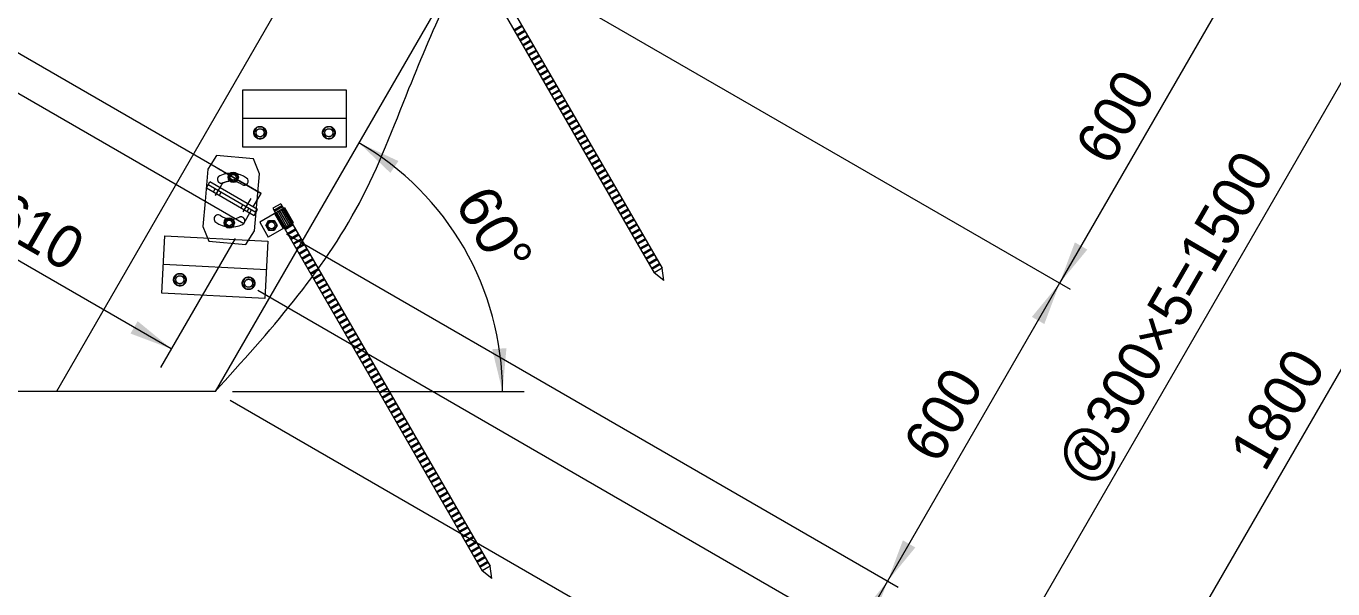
# Model space of a CAD drawing. Units: millimetres at full size, sheet at 1:30. Extents: x 300 to 12300, y 300 to 8610.
# Drawn here: x 4201 to 6480, y 1550 to 2531 of the extents above; entities that cross this region are included whole.
import ezdxf
from ezdxf.enums import TextEntityAlignment as Align

# ---------------------------------------------------------------- set-up
doc = ezdxf.new("R2010")
doc.units = ezdxf.units.MM
doc.header["$LTSCALE"] = 30
for name, pattern in [('CHAIN', [18.5, 12, -1.5, 3.5, -1.5]), ('DASHED', [7.5, 6, -1.5]), ('DASHED_SPACED', [12, 6, -6])]:
    doc.linetypes.add(name, pattern=pattern)
for name, color, linetype, lineweight in [('一般線', 7, 'Continuous', 13), ('側板', 3, 'Continuous', 13), ('寸法', 7, 'Continuous', 13), ('支持金物', 1, 'Continuous', 13), ('支柱', 4, 'Continuous', 13), ('鉄筋杭', 5, 'Continuous', 13), ('階段本体', 6, 'DASHED', 13)]:
    doc.layers.add(name, color=color, linetype=linetype, lineweight=lineweight)
doc.styles.add('ＭＳ Ｐゴシック', font='')
doc.styles.get('ＭＳ Ｐゴシック').set_extended_font_data('MS PGothic')

# ---------------------------------------------------------------- blocks, each defined once
blk = doc.blocks.new('filled_arrow')
at = {"color": 0, "linetype": 'Continuous', "lineweight": -2}
blk.add_solid([(7.5, 1.25), (0, 0), (7.5, -1.25)], dxfattribs=at)

msp = doc.modelspace()

# ---------------------------------------------------------------- linework, layer by layer
at = {"layer": '一般線'}
msp.add_line((4530.94, 1893.59), (3330.94, 1893.59), dxfattribs=at)
msp.add_open_spline([(4530.94, 1893.59), (4624.59, 1997.42), (4718.23, 2101.25), (4782.41, 2222.29), (4816.15, 2285.94), (4841.74, 2354.34), (4868.92, 2421.98), (4912.65, 2530.85), (4960.48, 2637.74), (5018.79, 2738.56), (5120.33, 2914.12), (5253.67, 3071.25), (5359.07, 3244.74), (5494.6, 3467.81), (5583.95, 3717.94), (5714.6, 3943.75), (5806.35, 4102.31), (5918.47, 4248.88), (6022.56, 4400.29), (6323, 4837.29), (6556.63, 5314.65), (6790.27, 5792.01)], degree=3, knots=[0, 0, 0, 0, 1, 1, 1, 2, 2, 2, 3, 3, 3, 4, 4, 4, 5, 5, 5, 6, 6, 6, 7, 7, 7, 7], dxfattribs=at)
at = {"layer": '側板'}
for p, q in [((5223.13, 3572.49), (4253.81, 1893.59)), ((5430.97, 3452.48), (4530.94, 1893.59)), ((4530.94, 1893.59), (4253.81, 1893.59))]:
    msp.add_line(p, q, dxfattribs=at)
at = {"layer": '寸法'}
for p, q in [((4954.98, 2688.05), (6021.91, 2072.06)), ((4954.98, 2688.05), (6021.91, 2072.06)), ((6615.21, 2641.68), (5865.21, 1342.64)), ((6886.71, 2611.94), (5986.71, 1053.09)), ((6303.73, 2602.18), (6003.73, 2082.56)), ((4454.35, 1968.05), (3926.07, 2273.05)), ((4654.98, 2168.44), (5721.91, 1552.45)), ((4654.98, 2168.44), (5721.91, 1552.45)), ((4565.65, 2160.82), (4435.6, 1935.57)), ((6003.73, 2082.56), (5703.73, 1562.95)), ((4604.98, 2070.23), (5883.39, 1332.14)), ((4604.98, 2070.23), (5883.39, 1332.14)), ((4560.94, 1893.59), (5069.54, 1893.59)), ((4556.92, 1878.59), (6221.41, 917.59)), ((4556.92, 1878.59), (6004.9, 1042.59)), ((4556.92, 1878.59), (5788.39, 1167.59)), ((4556.92, 1878.59), (5571.89, 1292.59)), ((5703.73, 1562.95), (5553.7, 1303.09))]:
    msp.add_line(p, q, dxfattribs=at)
msp.add_arc((4530.94, 1893.59), 501.1, 0, 60, dxfattribs=at)
at = {"layer": '支持金物'}
for p, q in [((4532.98, 2305.03), (4523.54, 2289.69)), ((4597.68, 2299.37), (4532.98, 2305.03)), ((4607.98, 2273.38), (4597.68, 2299.37)), ((4536.55, 2259.25), (4535.85, 2260.25)), ((4599.26, 2173.76), (4607.98, 2273.38)), ((4586.21, 2254.91), (4587.08, 2255.77)), ((4513.46, 2225.65), (4509.61, 2181.6)), ((4598.86, 2200.89), (4601.86, 2206.09)), ((4509.61, 2181.6), (4519.91, 2155.6)), ((4584.6, 2149.94), (4599.26, 2173.76)), ((4519.91, 2155.6), (4584.6, 2149.94))]:
    msp.add_line(p, q, dxfattribs=at)
at = {"layer": '支持金物', "linetype": 'DASHED_SPACED'}
for p, q in [((4518.32, 2281.22), (4513.46, 2225.65)), ((4523.54, 2289.69), (4518.32, 2281.22)), ((4515.72, 2248.89), (4518.72, 2254.09)), ((4515.72, 2248.89), (4598.86, 2200.89)), ((4601.86, 2206.09), (4518.72, 2254.09)), ((4527.85, 2241.89), (4530.85, 2247.09)), ((4538.24, 2235.89), (4541.24, 2241.09)), ((4576.35, 2213.89), (4579.35, 2219.09)), ((4580.04, 2208.29), (4586.04, 2218.68)), ((4586.74, 2207.89), (4589.74, 2213.09))]:
    msp.add_line(p, q, dxfattribs=at)
at = {"layer": '支持金物', "linetype": 'CHAIN'}
msp.add_line((4531.54, 2236.29), (4537.54, 2246.68), dxfattribs=at)
at = {"layer": '支持金物', "lineweight": 5}
for points in [[(4554.68, 2264.57), (4556.09, 2272.53), (4563.68, 2275.3), (4569.87, 2270.1), (4568.47, 2262.14), (4560.88, 2259.38)], [(4547.71, 2184.88), (4549.11, 2192.84), (4556.71, 2195.6), (4562.9, 2190.4), (4561.5, 2182.44), (4553.9, 2179.68)]]:
    msp.add_lwpolyline(points, close=True, dxfattribs=at)
for centre, radius in [((4562.28, 2267.34), 9), ((4562.28, 2267.34), 7), ((4562.28, 2267.34), 5), ((4555.31, 2187.64), 9), ((4555.31, 2187.64), 7), ((4555.31, 2187.64), 5)]:
    msp.add_circle(centre, radius, dxfattribs=at)
at = {"layer": '支持金物', "linetype": 'DASHED_SPACED'}
for centre, radius, start, end in [((4541.91, 2263.75), 7, 114.9604, 294.9604), ((4558.79, 2227.49), 33, 55.0396, 114.9604), ((4575.67, 2191.22), 7, 294.9604, 114.9604)]:
    msp.add_arc(centre, radius, start, end, dxfattribs=at)
at = {"layer": '支持金物'}
for centre, radius, start, end in [((4558.79, 2227.49), 47, 55.0396, 114.9604), ((4581.71, 2260.27), 7, 235.0396, 55.0396), ((4535.87, 2194.71), 7, 55.0396, 235.0396), ((4558.79, 2227.49), 47, 235.0396, 294.9604), ((4558.79, 2227.49), 33, 235.0396, 294.9604)]:
    msp.add_arc(centre, radius, start, end, dxfattribs=at)
at = {"layer": '支柱'}
for p, q in [((4610.9, 2239.2), (4095.61, 2536.7)), ((4065.36, 2484.3), (4580.65, 2186.8)), ((4535.26, 2282.73), (4545.87, 2276.61)), ((4545.87, 2276.61), (4610.89, 2239.19)), ((4597.28, 2215.61), (4610.89, 2239.19))]:
    msp.add_line(p, q, dxfattribs=at)
at = {"layer": '支柱', "linetype": 'DASHED_SPACED'}
for p, q in [((4518.7, 2254.05), (4521.7, 2259.24)), ((4604.9, 2211.21), (4521.7, 2259.24)), ((4544.27, 2258.33), (4530.75, 2234.92)), ((4601.9, 2206.01), (4518.7, 2254.05)), ((4592.83, 2230.43), (4579.31, 2207.02)), ((4601.9, 2206.01), (4604.9, 2211.21)), ((4580.65, 2186.8), (4594.28, 2210.41))]:
    msp.add_line(p, q, dxfattribs=at)
at = {"layer": '鉄筋杭'}
for p, q in [((4951.23, 2698.56), (5296.45, 2100.62)), ((4965.08, 2706.56), (5310.3, 2108.62)), ((5051.7, 2524.54), (5065.55, 2532.54)), ((5052.7, 2522.81), (5066.55, 2530.81)), ((5056.7, 2515.88), (5070.55, 2523.88)), ((5057.7, 2514.15), (5071.55, 2522.15)), ((5061.7, 2507.22), (5075.55, 2515.22)), ((5062.7, 2505.49), (5076.55, 2513.49)), ((5066.7, 2498.56), (5080.55, 2506.56)), ((5067.7, 2496.83), (5081.55, 2504.83)), ((5071.7, 2489.9), (5085.55, 2497.9)), ((5072.7, 2488.17), (5086.55, 2496.17)), ((5076.7, 2481.24), (5090.55, 2489.24)), ((5077.7, 2479.51), (5091.55, 2487.51)), ((5081.7, 2472.58), (5095.55, 2480.58)), ((5082.7, 2470.85), (5096.55, 2478.85)), ((5086.7, 2463.92), (5100.55, 2471.92)), ((5087.7, 2462.19), (5101.55, 2470.19)), ((5091.7, 2455.26), (5105.55, 2463.26)), ((5092.7, 2453.53), (5106.55, 2461.53)), ((5096.7, 2446.6), (5110.55, 2454.6)), ((5097.7, 2444.87), (5111.55, 2452.87)), ((5101.7, 2437.94), (5115.55, 2445.94)), ((5102.7, 2436.21), (5116.55, 2444.21)), ((5106.7, 2429.28), (5120.55, 2437.28)), ((5107.7, 2427.55), (5121.55, 2435.55)), ((5111.7, 2420.62), (5125.55, 2428.62)), ((5112.7, 2418.89), (5126.55, 2426.89)), ((5116.7, 2411.96), (5130.55, 2419.96)), ((5117.7, 2410.23), (5131.55, 2418.23)), ((5121.7, 2403.3), (5135.55, 2411.3)), ((5122.7, 2401.57), (5136.55, 2409.57)), ((5126.7, 2394.64), (5140.55, 2402.64)), ((5127.7, 2392.91), (5141.55, 2400.91)), ((5131.7, 2385.98), (5145.55, 2393.98)), ((5132.7, 2384.25), (5146.55, 2392.25)), ((5136.7, 2377.32), (5150.55, 2385.32)), ((5137.7, 2375.59), (5151.55, 2383.59)), ((5141.7, 2368.66), (5155.55, 2376.66)), ((5142.7, 2366.93), (5156.55, 2374.93)), ((5146.7, 2360), (5160.55, 2368)), ((5147.7, 2358.27), (5161.55, 2366.27)), ((5151.7, 2351.34), (5165.55, 2359.34)), ((5152.7, 2349.61), (5166.55, 2357.61)), ((5156.7, 2342.68), (5170.55, 2350.68)), ((5157.7, 2340.94), (5171.55, 2348.94)), ((5161.7, 2334.02), (5175.55, 2342.02)), ((5162.7, 2332.28), (5176.55, 2340.28)), ((5166.7, 2325.36), (5180.55, 2333.36)), ((5167.7, 2323.62), (5181.55, 2331.62)), ((5171.7, 2316.7), (5185.55, 2324.7)), ((5172.7, 2314.96), (5186.55, 2322.96)), ((5176.7, 2308.04), (5190.55, 2316.04)), ((5177.7, 2306.3), (5191.55, 2314.3)), ((5181.7, 2299.38), (5195.55, 2307.38)), ((5182.7, 2297.64), (5196.55, 2305.64)), ((5186.7, 2290.72), (5200.55, 2298.72)), ((5187.7, 2288.98), (5201.55, 2296.98)), ((5191.7, 2282.06), (5205.55, 2290.06)), ((5192.7, 2280.32), (5206.55, 2288.32)), ((5196.7, 2273.39), (5210.55, 2281.39)), ((5197.7, 2271.66), (5211.55, 2279.66)), ((5201.7, 2264.73), (5215.55, 2272.73)), ((5202.7, 2263), (5216.55, 2271)), ((5206.7, 2256.07), (5220.55, 2264.07)), ((5207.7, 2254.34), (5221.55, 2262.34)), ((5211.7, 2247.41), (5225.55, 2255.41)), ((5212.7, 2245.68), (5226.55, 2253.68)), ((5216.7, 2238.75), (5230.55, 2246.75)), ((5217.7, 2237.02), (5231.55, 2245.02)), ((5221.7, 2230.09), (5235.55, 2238.09)), ((5222.7, 2228.36), (5236.55, 2236.36)), ((4651.82, 2213.93), (4608.51, 2188.93)), ((4645.3, 2221.21), (4631.45, 2213.21)), ((4631.45, 2213.21), (4636.23, 2204.93)), ((4633.2, 2210.18), (4647.05, 2218.18)), ((4634.2, 2208.44), (4648.05, 2216.44)), ((4645.3, 2221.21), (4650.08, 2212.93)), ((4648.25, 2211.87), (4663.25, 2185.89)), ((4650.16, 2212.97), (4665.16, 2186.99)), ((4651.39, 2213.68), (4666.39, 2187.7)), ((4651.82, 2213.93), (4666.82, 2187.95)), ((5226.7, 2221.43), (5240.55, 2229.43)), ((5227.7, 2219.7), (5241.55, 2227.7)), ((5231.7, 2212.77), (5245.55, 2220.77)), ((5232.7, 2211.04), (5246.55, 2219.04)), ((5236.7, 2204.11), (5250.55, 2212.11)), ((4608.51, 2188.93), (4623.51, 2162.95)), ((4619.19, 2183.44), (4624.1, 2191.94)), ((4624.1, 2191.94), (4633.91, 2191.94)), ((4633.91, 2191.94), (4638.82, 2183.44)), ((4634.49, 2203.93), (4649.49, 2177.95)), ((4634.92, 2204.17), (4649.92, 2178.19)), ((4636.15, 2204.88), (4651.15, 2178.9)), ((4638.06, 2205.99), (4653.06, 2180.01)), ((4640.48, 2207.38), (4655.48, 2181.4)), ((4643.15, 2208.93), (4658.15, 2182.95)), ((4645.83, 2210.47), (4660.83, 2184.49)), ((5237.7, 2202.38), (5251.55, 2210.38)), ((5241.7, 2195.45), (5255.55, 2203.45)), ((5242.7, 2193.72), (5256.55, 2201.72)), ((5246.7, 2186.79), (5260.55, 2194.79)), ((5247.7, 2185.06), (5261.55, 2193.06)), ((4619.19, 2183.44), (4624.1, 2174.94)), ((4666.82, 2187.95), (4623.51, 2162.95)), ((4624.1, 2174.94), (4633.91, 2174.94)), ((4638.82, 2183.44), (4633.91, 2174.94)), ((4651.23, 2178.95), (4996.45, 1581.01)), ((4651.7, 2178.13), (4665.55, 2186.13)), ((4652.7, 2176.4), (4666.55, 2184.4)), ((4656.7, 2169.47), (4670.55, 2177.47)), ((4657.7, 2167.74), (4671.55, 2175.74)), ((4661.7, 2160.81), (4675.55, 2168.81)), ((4662.7, 2159.08), (4676.55, 2167.08)), ((4665.08, 2186.95), (5010.3, 1589.01)), ((5251.7, 2178.13), (5265.55, 2186.13)), ((5252.7, 2176.4), (5266.55, 2184.4)), ((5256.7, 2169.47), (5270.55, 2177.47)), ((5257.7, 2167.74), (5271.55, 2175.74)), ((5261.7, 2160.81), (5275.55, 2168.81)), ((5262.7, 2159.08), (5276.55, 2167.08)), ((4666.7, 2152.15), (4680.55, 2160.15)), ((4667.7, 2150.42), (4681.55, 2158.42)), ((4671.7, 2143.49), (4685.55, 2151.49)), ((4672.7, 2141.76), (4686.55, 2149.76)), ((4676.7, 2134.83), (4690.55, 2142.83)), ((5266.7, 2152.15), (5280.55, 2160.15)), ((5267.7, 2150.42), (5281.55, 2158.42)), ((5271.7, 2143.49), (5285.55, 2151.49)), ((5272.7, 2141.76), (5286.55, 2149.76)), ((5276.7, 2134.83), (5290.55, 2142.83)), ((4677.7, 2133.1), (4691.55, 2141.1)), ((4681.7, 2126.17), (4695.55, 2134.17)), ((4682.7, 2124.44), (4696.55, 2132.44)), ((4686.7, 2117.51), (4700.55, 2125.51)), ((4687.7, 2115.78), (4701.55, 2123.78)), ((5277.7, 2133.1), (5291.55, 2141.1)), ((5281.7, 2126.17), (5295.55, 2134.17)), ((5282.7, 2124.44), (5296.55, 2132.44)), ((5286.7, 2117.51), (5300.55, 2125.51)), ((5287.7, 2115.78), (5301.55, 2123.78)), ((4691.7, 2108.85), (4705.55, 2116.85)), ((4692.7, 2107.12), (4706.55, 2115.12)), ((4696.7, 2100.19), (4710.55, 2108.19)), ((4697.7, 2098.46), (4711.55, 2106.46)), ((4701.7, 2091.53), (4715.55, 2099.53)), ((4702.7, 2089.8), (4716.55, 2097.8)), ((5291.7, 2108.85), (5305.55, 2116.85)), ((5292.7, 2107.12), (5306.55, 2115.12)), ((5310.3, 2108.62), (5296.45, 2100.62)), ((5313.38, 2087.3), (5296.45, 2100.62)), ((5313.38, 2087.3), (5310.3, 2108.62)), ((4706.7, 2082.87), (4720.55, 2090.87)), ((4707.7, 2081.14), (4721.55, 2089.14)), ((4711.7, 2074.21), (4725.55, 2082.21)), ((4712.7, 2072.48), (4726.55, 2080.48)), ((4716.7, 2065.55), (4730.55, 2073.55)), ((4717.7, 2063.82), (4731.55, 2071.82)), ((4721.7, 2056.89), (4735.55, 2064.89)), ((4722.7, 2055.16), (4736.55, 2063.16)), ((4726.7, 2048.23), (4740.55, 2056.23)), ((4727.7, 2046.5), (4741.55, 2054.5)), ((4731.7, 2039.57), (4745.55, 2047.57)), ((4732.7, 2037.84), (4746.55, 2045.84)), ((4736.7, 2030.91), (4750.55, 2038.91)), ((4737.7, 2029.18), (4751.55, 2037.18)), ((4741.7, 2022.25), (4755.55, 2030.25)), ((4742.7, 2020.52), (4756.55, 2028.52)), ((4746.7, 2013.59), (4760.55, 2021.59)), ((4747.7, 2011.86), (4761.55, 2019.86)), ((4751.7, 2004.93), (4765.55, 2012.93)), ((4752.7, 2003.19), (4766.55, 2011.19)), ((4756.7, 1996.27), (4770.55, 2004.27)), ((4757.7, 1994.53), (4771.55, 2002.53)), ((4761.7, 1987.61), (4775.55, 1995.61)), ((4762.7, 1985.87), (4776.55, 1993.87)), ((4766.7, 1978.95), (4780.55, 1986.95)), ((4767.7, 1977.21), (4781.55, 1985.21)), ((4771.7, 1970.29), (4785.55, 1978.29)), ((4772.7, 1968.55), (4786.55, 1976.55)), ((4776.7, 1961.63), (4790.55, 1969.63)), ((4777.7, 1959.89), (4791.55, 1967.89)), ((4781.7, 1952.97), (4795.55, 1960.97)), ((4782.7, 1951.23), (4796.55, 1959.23)), ((4786.7, 1944.31), (4800.55, 1952.31)), ((4787.7, 1942.57), (4801.55, 1950.57)), ((4791.7, 1935.64), (4805.55, 1943.64)), ((4792.7, 1933.91), (4806.55, 1941.91)), ((4796.7, 1926.98), (4810.55, 1934.98)), ((4797.7, 1925.25), (4811.55, 1933.25)), ((4801.7, 1918.32), (4815.55, 1926.32)), ((4802.7, 1916.59), (4816.55, 1924.59)), ((4806.7, 1909.66), (4820.55, 1917.66)), ((4807.7, 1907.93), (4821.55, 1915.93)), ((4811.7, 1901), (4825.55, 1909)), ((4812.7, 1899.27), (4826.55, 1907.27)), ((4816.7, 1892.34), (4830.55, 1900.34)), ((4817.7, 1890.61), (4831.55, 1898.61)), ((4821.7, 1883.68), (4835.55, 1891.68)), ((4822.7, 1881.95), (4836.55, 1889.95)), ((4826.7, 1875.02), (4840.55, 1883.02)), ((4827.7, 1873.29), (4841.55, 1881.29)), ((4831.7, 1866.36), (4845.55, 1874.36)), ((4832.7, 1864.63), (4846.55, 1872.63)), ((4836.7, 1857.7), (4850.55, 1865.7)), ((4837.7, 1855.97), (4851.55, 1863.97)), ((4841.7, 1849.04), (4855.55, 1857.04)), ((4842.7, 1847.31), (4856.55, 1855.31)), ((4846.7, 1840.38), (4860.55, 1848.38)), ((4847.7, 1838.65), (4861.55, 1846.65)), ((4851.7, 1831.72), (4865.55, 1839.72)), ((4852.7, 1829.99), (4866.55, 1837.99)), ((4856.7, 1823.06), (4870.55, 1831.06)), ((4857.7, 1821.33), (4871.55, 1829.33)), ((4861.7, 1814.4), (4875.55, 1822.4)), ((4862.7, 1812.67), (4876.55, 1820.67)), ((4866.7, 1805.74), (4880.55, 1813.74)), ((4867.7, 1804.01), (4881.55, 1812.01)), ((4871.7, 1797.08), (4885.55, 1805.08)), ((4872.7, 1795.35), (4886.55, 1803.35)), ((4876.7, 1788.42), (4890.55, 1796.42)), ((4877.7, 1786.69), (4891.55, 1794.69)), ((4881.7, 1779.76), (4895.55, 1787.76)), ((4882.7, 1778.03), (4896.55, 1786.03)), ((4886.7, 1771.1), (4900.55, 1779.1)), ((4887.7, 1769.37), (4901.55, 1777.37)), ((4891.7, 1762.44), (4905.55, 1770.44)), ((4892.7, 1760.71), (4906.55, 1768.71)), ((4896.7, 1753.78), (4910.55, 1761.78)), ((4897.7, 1752.05), (4911.55, 1760.05)), ((4901.7, 1745.12), (4915.55, 1753.12)), ((4902.7, 1743.39), (4916.55, 1751.39)), ((4906.7, 1736.46), (4920.55, 1744.46)), ((4907.7, 1734.73), (4921.55, 1742.73)), ((4911.7, 1727.8), (4925.55, 1735.8)), ((4912.7, 1726.07), (4926.55, 1734.07)), ((4916.7, 1719.14), (4930.55, 1727.14)), ((4917.7, 1717.41), (4931.55, 1725.41)), ((4921.7, 1710.48), (4935.55, 1718.48)), ((4922.7, 1708.75), (4936.55, 1716.75)), ((4926.7, 1701.82), (4940.55, 1709.82)), ((4927.7, 1700.09), (4941.55, 1708.09)), ((4931.7, 1693.16), (4945.55, 1701.16)), ((4932.7, 1691.43), (4946.55, 1699.43)), ((4936.7, 1684.5), (4950.55, 1692.5)), ((4937.7, 1682.77), (4951.55, 1690.77)), ((4941.7, 1675.84), (4955.55, 1683.84)), ((4942.7, 1674.11), (4956.55, 1682.11)), ((4946.7, 1667.18), (4960.55, 1675.18)), ((4947.7, 1665.45), (4961.55, 1673.45)), ((4951.7, 1658.52), (4965.55, 1666.52)), ((4952.7, 1656.78), (4966.55, 1664.78)), ((4956.7, 1649.86), (4970.55, 1657.86)), ((4957.7, 1648.12), (4971.55, 1656.12)), ((4961.7, 1641.2), (4975.55, 1649.2)), ((4962.7, 1639.46), (4976.55, 1647.46)), ((4966.7, 1632.54), (4980.55, 1640.54)), ((4967.7, 1630.8), (4981.55, 1638.8)), ((4971.7, 1623.88), (4985.55, 1631.88)), ((4972.7, 1622.14), (4986.55, 1630.14)), ((4976.7, 1615.22), (4990.55, 1623.22)), ((4977.7, 1613.48), (4991.55, 1621.48)), ((4981.7, 1606.56), (4995.55, 1614.56)), ((4982.7, 1604.82), (4996.55, 1612.82)), ((4986.7, 1597.9), (5000.55, 1605.9)), ((4987.7, 1596.16), (5001.55, 1604.16)), ((4991.7, 1589.23), (5005.55, 1597.23)), ((4992.7, 1587.5), (5006.55, 1595.5)), ((5010.3, 1589.01), (4996.45, 1581.01)), ((5013.38, 1567.69), (4996.45, 1581.01)), ((5013.38, 1567.69), (5010.3, 1589.01))]:
    msp.add_line(p, q, dxfattribs=at)
for radius in [8.16, 6]:
    msp.add_circle((4629, 2183.44), radius, dxfattribs=at)
at = {"layer": '階段本体'}
for p, q in [((4579.07, 2419.96), (4759.07, 2420.05)), ((4579.11, 2319.96), (4579.07, 2419.96)), ((4759.07, 2420.05), (4759.11, 2320.05)), ((4759.09, 2370.05), (4579.09, 2369.96)), ((4759.11, 2320.05), (4579.11, 2319.96)), ((4437.97, 2065.26), (4443.16, 2165.13)), ((4443.16, 2165.13), (4622.91, 2155.8)), ((4622.91, 2155.8), (4617.73, 2055.93)), ((4620.32, 2105.86), (4440.56, 2115.2)), ((4617.73, 2055.93), (4437.97, 2065.26))]:
    msp.add_line(p, q, dxfattribs=at)
for points in [[(4598.14, 2344.02), (4604.46, 2335.01), (4615.42, 2335.97), (4620.06, 2345.94), (4613.75, 2354.95), (4602.79, 2353.99)], [(4718.14, 2344.07), (4724.46, 2335.07), (4735.42, 2336.03), (4740.06, 2346), (4733.75, 2355.01), (4722.79, 2354.05)], [(4458.23, 2088.28), (4464.07, 2078.96), (4475.06, 2079.35), (4480.22, 2089.06), (4474.39, 2098.39), (4463.39, 2098)], [(4578.07, 2082.06), (4583.91, 2072.74), (4594.9, 2073.13), (4600.06, 2082.84), (4594.23, 2092.17), (4583.23, 2091.78)]]:
    msp.add_lwpolyline(points, close=True, dxfattribs=at)
for centre, radius in [((4609.1, 2344.98), 11), ((4609.1, 2344.98), 7), ((4729.1, 2345.04), 11), ((4729.1, 2345.04), 7), ((4469.23, 2088.67), 11), ((4469.23, 2088.67), 7), ((4589.07, 2082.45), 11), ((4589.07, 2082.45), 7)]:
    msp.add_circle(centre, radius, dxfattribs=at)

# ---------------------------------------------------------------- block references
at = {"layer": '寸法', "xscale": 10, "yscale": 10}
for p, rotation in [((4781.49, 2327.55), 325.7), ((6003.73, 2082.56), 60), ((6003.73, 2082.56), 240), ((4454.35, 1968.05), 150), ((5032.04, 1893.59), 94.3), ((5703.73, 1562.95), 60), ((5703.73, 1562.95), 240)]:
    msp.add_blockref('filled_arrow', p, dxfattribs=dict(at, rotation=rotation))

# ---------------------------------------------------------------- texts
at = {"layer": '寸法', "style": 'ＭＳ Ｐゴシック'}
for s, rotation, p in [('600', 60, (6100.47, 2373.12)), ('@300×5=1500', 60, (6186.95, 2022.91)), ('610', 330, (4220.96, 2173.81)), ('1800', 60, (6383.45, 1863.27)), ('600', 60, (5800.47, 1853.5))]:
    msp.add_text(s, height=74.23, rotation=rotation, dxfattribs=at).set_placement(p, align=Align.MIDDLE_CENTER)
at = {"layer": '寸法', "style": 'ＭＳ Ｐゴシック', "width": 1.05}
msp.add_text('60°', height=74.23, rotation=300, dxfattribs=at).set_placement((5018.17, 2174.89), align=Align.MIDDLE_CENTER)

doc.saveas('drawing.dxf')
